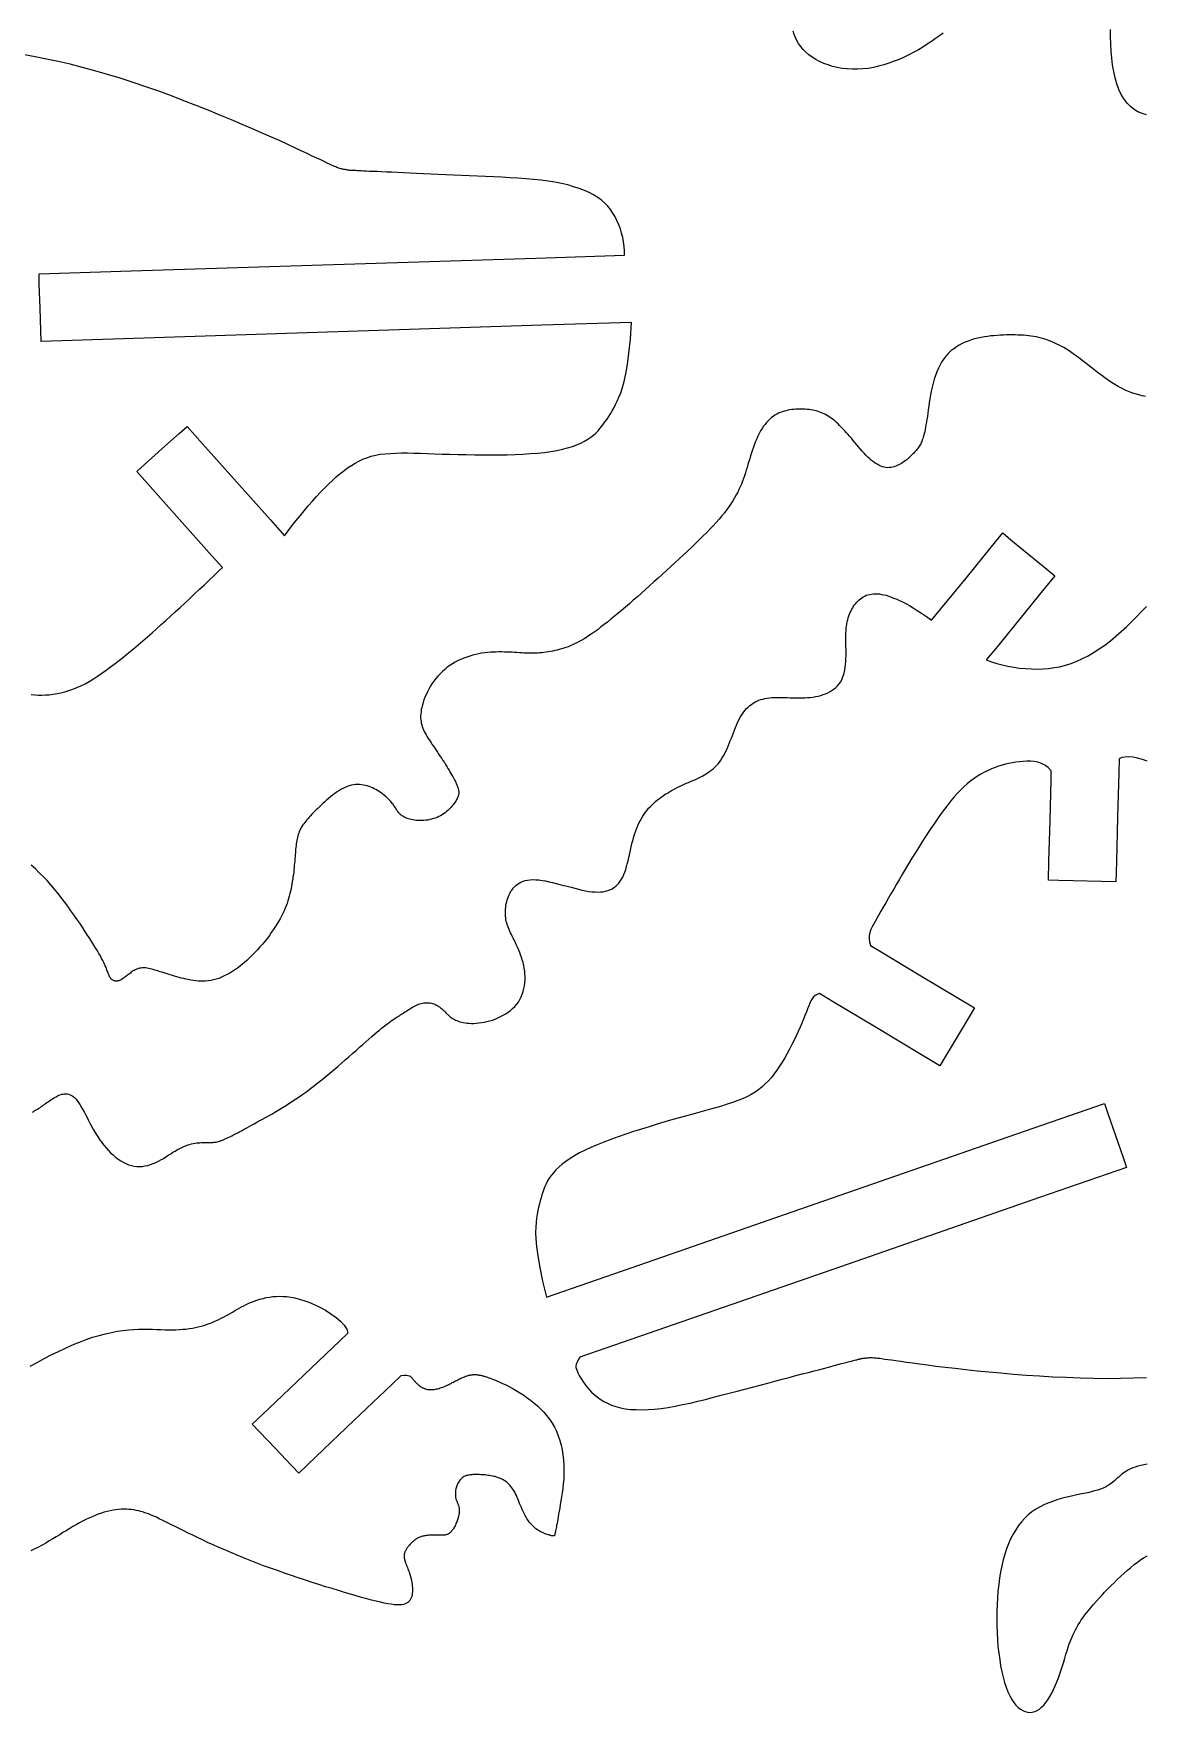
# Model space of a CAD drawing. Header units: millimetres. Extents: x 183 to 709, y 54 to 434.
# Drawn here: x 372.3 to 451.3, y 166 to 285.3 of the extents above; entities that cross this region are included whole.
import ezdxf

# ---------------------------------------------------------------- set-up
doc = ezdxf.new("R2010")
doc.units = ezdxf.units.MM

msp = doc.modelspace()

# ---------------------------------------------------------------- linework, layer by layer
for p, q in [((372.66, 268.25), (379.2, 268.46)), ((379.2, 268.46), (393.58, 268.92)), ((393.58, 268.92), (407.97, 269.38)), ((407.97, 269.38), (414.28, 269.59)), ((372.68, 267.5), (372.66, 268.25)), ((372.73, 265.85), (372.68, 267.5)), ((372.79, 264.2), (372.73, 265.85)), ((372.81, 263.45), (372.79, 264.2)), ((393.9, 264.13), (379.4, 263.66)), ((408.4, 264.6), (393.9, 264.13)), ((414.77, 264.8), (408.4, 264.6)), ((379.4, 263.66), (372.81, 263.45)), ((381.39, 255.81), (382.62, 256.91)), ((382.62, 256.91), (383.18, 257.41)), ((383.18, 257.41), (384.27, 256.18)), ((380.16, 254.71), (381.39, 255.81)), ((384.27, 256.18), (386.69, 253.48)), ((379.6, 254.21), (380.16, 254.71)), ((380.55, 253.14), (379.6, 254.21)), ((382.65, 250.79), (380.55, 253.14)), ((386.69, 253.48), (389.1, 250.77)), ((384.75, 248.44), (382.65, 250.79)), ((389.1, 250.77), (390.11, 249.64)), ((440.34, 248.84), (441.16, 249.84)), ((441.16, 249.84), (441.74, 249.36)), ((441.74, 249.36), (443.02, 248.32)), ((385.69, 247.39), (384.75, 248.44)), ((438.55, 246.64), (440.34, 248.84)), ((443.02, 248.32), (444.29, 247.27)), ((444.29, 247.27), (444.87, 246.8)), ((436.76, 244.45), (438.55, 246.64)), ((444.09, 245.84), (442.38, 243.74)), ((444.87, 246.8), (444.09, 245.84)), ((436.1, 243.64), (436.76, 244.45)), ((442.38, 243.74), (440.66, 241.64)), ((440.66, 241.64), (439.99, 240.82)), ((444.59, 232.33), (444.61, 232.94)), ((449.41, 232.79), (449.32, 229.64)), ((449.43, 233.78), (449.41, 232.79)), ((444.52, 229.41), (444.59, 232.33)), ((444.44, 226.5), (444.52, 229.41)), ((449.32, 229.64), (449.24, 226.48)), ((444.4, 225.17), (444.44, 226.5)), ((449.24, 226.48), (449.2, 225.05)), ((445.15, 225.15), (444.4, 225.17)), ((449.2, 225.05), (445.15, 225.15)), ((431.75, 220.53), (432.51, 220.08)), ((432.51, 220.08), (435.22, 218.45)), ((435.22, 218.45), (437.92, 216.83)), ((429.06, 216.55), (428.13, 217.11)), ((432.16, 214.69), (429.06, 216.55)), ((437.92, 216.83), (439.15, 216.09)), ((439.15, 216.09), (438.77, 215.45)), ((438.77, 215.45), (437.92, 214.03)), ((435.27, 212.82), (432.16, 214.69)), ((437.92, 214.03), (437.07, 212.62)), ((436.68, 211.98), (435.27, 212.82)), ((437.07, 212.62), (436.68, 211.98)), ((442.15, 207.13), (448.38, 209.29)), ((448.38, 209.29), (448.62, 208.58)), ((448.62, 208.58), (449.17, 207.02)), ((428.44, 202.37), (442.15, 207.13)), ((449.17, 207.02), (449.71, 205.46)), ((449.71, 205.46), (449.95, 204.75)), ((449.95, 204.75), (443.77, 202.61)), ((414.74, 197.61), (428.44, 202.37)), ((443.77, 202.61), (430.18, 197.89)), ((408.72, 195.53), (414.74, 197.61)), ((430.18, 197.89), (416.58, 193.17)), ((394.03, 192.43), (391.5, 190.02)), ((394.6, 192.98), (394.03, 192.43)), ((416.58, 193.17), (411.11, 191.28)), ((391.5, 190.02), (388.97, 187.6)), ((397.73, 189.33), (398.4, 189.97)), ((395.04, 186.77), (397.73, 189.33)), ((388.97, 187.6), (387.82, 186.51)), ((387.82, 186.51), (388.33, 185.97)), ((392.35, 184.2), (395.04, 186.77)), ((388.33, 185.97), (389.47, 184.77)), ((389.47, 184.77), (390.61, 183.58)), ((391.13, 183.03), (392.35, 184.2)), ((390.61, 183.58), (391.13, 183.03))]:
    msp.add_line(p, q)
for points in [[(436.93, 285.37), (436.67, 285.17), (436.39, 284.97), (436.1, 284.77), (435.79, 284.57), (435.48, 284.37), (435.16, 284.18), (434.83, 284), (434.49, 283.82), (434.14, 283.66), (433.79, 283.5), (433.43, 283.36), (433.07, 283.23), (432.7, 283.11), (432.33, 283.01), (431.96, 282.93), (431.59, 282.86), (431.22, 282.82), (430.84, 282.8), (430.47, 282.8), (430.11, 282.82), (429.75, 282.86), (429.4, 282.92), (429.06, 283), (428.74, 283.1), (428.43, 283.21), (428.14, 283.35), (427.87, 283.49), (427.61, 283.66), (427.38, 283.83), (427.17, 284.02), (426.97, 284.21), (426.8, 284.42), (426.65, 284.62), (426.53, 284.84), (426.42, 285.05), (426.33, 285.27), (426.26, 285.5)], [(451.37, 279.56), (451.06, 279.65), (450.77, 279.78), (450.49, 279.94), (450.23, 280.14), (449.99, 280.38), (449.78, 280.66), (449.58, 280.99), (449.42, 281.36), (449.27, 281.75), (449.15, 282.18), (449.05, 282.63), (448.97, 283.1), (448.9, 283.59), (448.86, 284.09), (448.83, 284.61), (448.81, 285.12), (448.81, 285.63)], [(414.28, 269.59), (414.28, 269.89), (414.25, 270.2), (414.21, 270.52), (414.15, 270.83), (414.07, 271.14), (413.98, 271.45), (413.87, 271.75), (413.74, 272.04), (413.6, 272.31), (413.45, 272.57), (413.27, 272.82), (413.08, 273.06), (412.87, 273.28), (412.63, 273.49), (412.37, 273.68), (412.08, 273.87), (411.76, 274.03), (411.42, 274.19), (411.05, 274.33), (410.66, 274.45), (410.24, 274.57), (409.8, 274.67), (409.33, 274.76), (408.84, 274.84), (408.33, 274.91), (407.8, 274.96), (407.25, 275.01), (406.7, 275.05), (406.13, 275.09), (405.55, 275.12), (404.98, 275.14), (404.4, 275.17), (403.82, 275.2), (403.24, 275.22), (402.68, 275.25), (402.12, 275.27), (401.57, 275.3), (401.03, 275.32), (400.5, 275.35), (399.99, 275.37), (399.5, 275.39), (399.02, 275.41), (398.57, 275.43), (398.14, 275.45), (397.74, 275.47), (397.36, 275.49), (397.01, 275.5), (396.69, 275.52), (396.41, 275.53), (396.15, 275.54), (395.93, 275.55), (395.73, 275.56), (395.56, 275.57), (395.41, 275.58), (395.28, 275.58), (395.18, 275.59), (395.09, 275.59), (395.02, 275.59), (394.97, 275.6), (394.92, 275.6), (394.88, 275.6), (394.85, 275.6), (394.82, 275.6), (394.79, 275.61), (394.75, 275.61), (394.72, 275.61), (394.68, 275.62), (394.63, 275.62), (394.58, 275.63), (394.53, 275.64), (394.48, 275.65), (394.42, 275.66), (394.37, 275.67), (394.3, 275.68), (394.24, 275.69), (394.18, 275.71), (394.11, 275.73), (394.04, 275.75), (393.98, 275.77), (393.9, 275.79), (393.83, 275.82), (393.75, 275.85), (393.67, 275.88), (393.56, 275.93), (393.44, 275.98), (393.3, 276.05), (393.13, 276.13), (392.92, 276.23), (392.68, 276.35), (392.4, 276.48), (392.08, 276.63), (391.71, 276.81), (391.3, 277), (390.85, 277.21), (390.34, 277.44), (389.79, 277.7), (389.19, 277.97), (388.53, 278.26), (387.84, 278.56), (387.1, 278.88), (386.33, 279.21), (385.52, 279.54), (384.69, 279.88), (383.83, 280.22), (382.96, 280.56), (382.07, 280.9), (381.17, 281.23), (380.26, 281.55), (379.35, 281.86), (378.43, 282.15), (377.53, 282.43), (376.63, 282.69), (375.74, 282.93), (374.87, 283.15), (374.02, 283.34), (373.2, 283.52), (372.39, 283.67), (371.62, 283.81)], [(451.31, 259.54), (451.07, 259.59), (450.82, 259.65), (450.58, 259.72), (450.34, 259.8), (450.09, 259.89), (449.85, 260), (449.61, 260.12), (449.37, 260.25), (449.13, 260.39), (448.89, 260.54), (448.66, 260.7), (448.42, 260.86), (448.19, 261.03), (447.96, 261.2), (447.74, 261.37), (447.52, 261.55), (447.3, 261.72), (447.08, 261.89), (446.87, 262.06), (446.66, 262.22), (446.46, 262.37), (446.26, 262.51), (446.07, 262.65), (445.87, 262.78), (445.68, 262.9), (445.5, 263.01), (445.31, 263.11), (445.13, 263.21), (444.95, 263.29), (444.77, 263.38), (444.6, 263.45), (444.42, 263.52), (444.25, 263.58), (444.07, 263.64), (443.89, 263.69), (443.72, 263.73), (443.54, 263.77), (443.36, 263.8), (443.18, 263.83), (443, 263.85), (442.82, 263.87), (442.63, 263.89), (442.44, 263.9), (442.24, 263.91), (442.04, 263.92), (441.84, 263.92), (441.63, 263.92), (441.42, 263.92), (441.2, 263.91), (440.98, 263.9), (440.76, 263.88), (440.53, 263.86), (440.31, 263.84), (440.08, 263.81), (439.85, 263.78), (439.62, 263.73), (439.38, 263.68), (439.16, 263.63), (438.93, 263.56), (438.71, 263.48), (438.49, 263.4), (438.27, 263.3), (438.06, 263.19), (437.86, 263.06), (437.67, 262.93), (437.48, 262.78), (437.31, 262.61), (437.14, 262.43), (436.99, 262.23), (436.84, 262.02), (436.71, 261.79), (436.59, 261.55), (436.48, 261.29), (436.38, 261.03), (436.29, 260.76), (436.21, 260.49), (436.14, 260.21), (436.08, 259.93), (436.02, 259.65), (435.98, 259.38), (435.93, 259.11), (435.9, 258.85), (435.86, 258.59), (435.83, 258.35), (435.8, 258.12), (435.77, 257.91), (435.73, 257.71), (435.7, 257.52), (435.67, 257.35), (435.64, 257.19), (435.61, 257.04), (435.58, 256.9), (435.54, 256.78), (435.51, 256.66), (435.48, 256.55), (435.44, 256.45), (435.4, 256.35), (435.36, 256.26), (435.33, 256.18), (435.29, 256.1), (435.24, 256.03), (435.2, 255.96), (435.15, 255.9), (435.11, 255.83), (435.06, 255.77), (435, 255.71), (434.95, 255.65), (434.89, 255.58), (434.83, 255.52), (434.77, 255.46), (434.7, 255.39), (434.63, 255.32), (434.56, 255.25), (434.49, 255.19), (434.41, 255.12), (434.33, 255.05), (434.24, 254.98), (434.15, 254.92), (434.06, 254.85), (433.96, 254.79), (433.87, 254.73), (433.76, 254.68), (433.66, 254.63), (433.55, 254.58), (433.45, 254.55), (433.33, 254.52), (433.22, 254.5), (433.1, 254.49), (432.98, 254.48), (432.86, 254.49), (432.74, 254.51), (432.61, 254.54), (432.49, 254.59), (432.36, 254.65), (432.23, 254.72), (432.09, 254.8), (431.96, 254.9), (431.83, 255), (431.7, 255.12), (431.56, 255.24), (431.43, 255.38), (431.3, 255.51), (431.16, 255.66), (431.03, 255.81), (430.9, 255.96), (430.78, 256.11), (430.65, 256.27), (430.52, 256.42), (430.4, 256.57), (430.27, 256.71), (430.15, 256.86), (430.03, 256.99), (429.91, 257.12), (429.8, 257.25), (429.68, 257.37), (429.56, 257.49), (429.45, 257.6), (429.33, 257.7), (429.22, 257.8), (429.1, 257.9), (428.99, 257.98), (428.87, 258.07), (428.75, 258.14), (428.63, 258.21), (428.52, 258.28), (428.4, 258.34), (428.28, 258.39), (428.15, 258.43), (428.03, 258.47), (427.91, 258.51), (427.78, 258.54), (427.65, 258.57), (427.52, 258.59), (427.39, 258.61), (427.26, 258.62), (427.12, 258.63), (426.99, 258.64), (426.85, 258.64), (426.72, 258.64), (426.58, 258.64), (426.44, 258.63), (426.3, 258.62), (426.17, 258.61), (426.03, 258.59), (425.89, 258.56), (425.76, 258.53), (425.62, 258.5), (425.49, 258.46), (425.35, 258.41), (425.22, 258.35), (425.09, 258.29), (424.97, 258.21), (424.84, 258.13), (424.72, 258.04), (424.6, 257.94), (424.48, 257.82), (424.37, 257.7), (424.26, 257.56), (424.15, 257.42), (424.05, 257.26), (423.95, 257.09), (423.85, 256.92), (423.76, 256.73), (423.68, 256.54), (423.59, 256.35), (423.52, 256.15), (423.44, 255.95), (423.37, 255.74), (423.3, 255.53), (423.24, 255.33), (423.18, 255.12), (423.11, 254.91), (423.05, 254.71), (422.99, 254.5), (422.93, 254.3), (422.87, 254.11), (422.8, 253.91), (422.73, 253.71), (422.66, 253.52), (422.59, 253.32), (422.5, 253.13), (422.41, 252.93), (422.32, 252.74), (422.21, 252.54), (422.1, 252.34), (421.98, 252.13), (421.84, 251.92), (421.7, 251.71), (421.54, 251.5), (421.37, 251.28), (421.19, 251.05), (421, 250.83), (420.79, 250.59), (420.57, 250.35), (420.34, 250.11), (420.1, 249.86), (419.85, 249.61), (419.59, 249.35), (419.32, 249.09), (419.04, 248.82), (418.75, 248.55), (418.46, 248.28), (418.16, 248), (417.86, 247.73), (417.56, 247.45), (417.26, 247.17), (416.96, 246.9), (416.66, 246.63), (416.36, 246.36), (416.06, 246.09), (415.77, 245.82), (415.47, 245.56), (415.19, 245.31), (414.9, 245.06), (414.62, 244.81), (414.34, 244.57), (414.07, 244.34), (413.81, 244.12), (413.55, 243.91), (413.3, 243.71), (413.06, 243.51), (412.83, 243.33), (412.6, 243.16), (412.39, 242.99), (412.18, 242.84), (411.97, 242.7), (411.78, 242.57), (411.59, 242.44), (411.41, 242.33), (411.23, 242.23), (411.06, 242.13), (410.89, 242.04), (410.73, 241.96), (410.57, 241.89), (410.41, 241.82), (410.26, 241.76), (410.1, 241.7), (409.95, 241.65), (409.79, 241.6), (409.64, 241.56), (409.48, 241.52), (409.33, 241.48), (409.17, 241.45), (409.02, 241.42), (408.86, 241.39), (408.71, 241.37), (408.55, 241.35), (408.4, 241.33), (408.24, 241.32), (408.09, 241.31), (407.93, 241.3), (407.77, 241.3), (407.61, 241.3), (407.45, 241.3), (407.29, 241.31), (407.13, 241.31), (406.97, 241.32), (406.8, 241.33), (406.63, 241.34), (406.46, 241.35), (406.28, 241.36), (406.11, 241.37), (405.92, 241.38), (405.74, 241.38), (405.55, 241.39), (405.35, 241.39), (405.16, 241.38), (404.96, 241.37), (404.75, 241.36), (404.54, 241.34), (404.34, 241.32), (404.12, 241.29), (403.91, 241.25), (403.7, 241.2), (403.49, 241.15), (403.27, 241.09), (403.06, 241.02), (402.85, 240.95), (402.65, 240.86), (402.44, 240.77), (402.24, 240.66), (402.05, 240.55), (401.86, 240.43), (401.67, 240.3), (401.5, 240.15), (401.33, 240), (401.16, 239.84), (401.01, 239.67), (400.86, 239.49), (400.72, 239.31), (400.59, 239.12), (400.47, 238.93), (400.36, 238.74), (400.26, 238.55), (400.17, 238.35), (400.09, 238.17), (400.02, 237.98), (399.96, 237.8), (399.91, 237.62), (399.87, 237.45), (399.83, 237.29), (399.81, 237.13), (399.79, 236.98), (399.78, 236.84), (399.78, 236.7), (399.79, 236.57), (399.81, 236.44), (399.83, 236.32), (399.86, 236.2), (399.89, 236.08), (399.94, 235.96), (399.99, 235.85), (400.04, 235.73), (400.11, 235.61), (400.17, 235.49), (400.25, 235.36), (400.33, 235.24), (400.41, 235.11), (400.5, 234.97), (400.59, 234.83), (400.69, 234.69), (400.79, 234.55), (400.88, 234.4), (400.98, 234.26), (401.08, 234.11), (401.18, 233.96), (401.28, 233.82), (401.37, 233.67), (401.47, 233.52), (401.55, 233.38), (401.64, 233.25), (401.72, 233.11), (401.8, 232.99), (401.87, 232.87), (401.94, 232.75), (402, 232.64), (402.06, 232.54), (402.11, 232.44), (402.16, 232.35), (402.21, 232.26), (402.25, 232.18), (402.29, 232.1), (402.32, 232.02), (402.35, 231.95), (402.38, 231.88), (402.4, 231.82), (402.42, 231.76), (402.44, 231.7), (402.46, 231.65), (402.47, 231.6), (402.48, 231.55), (402.49, 231.5), (402.49, 231.45), (402.5, 231.4), (402.49, 231.35), (402.49, 231.3), (402.48, 231.25), (402.47, 231.2), (402.45, 231.14), (402.43, 231.09), (402.41, 231.02), (402.38, 230.96), (402.34, 230.89), (402.3, 230.82), (402.26, 230.75), (402.21, 230.68), (402.15, 230.6), (402.09, 230.52), (402.03, 230.44), (401.95, 230.36), (401.88, 230.28), (401.79, 230.19), (401.71, 230.11), (401.61, 230.04), (401.52, 229.96), (401.41, 229.89), (401.31, 229.82), (401.19, 229.75), (401.08, 229.69), (400.96, 229.63), (400.83, 229.58), (400.7, 229.54), (400.56, 229.5), (400.43, 229.47), (400.29, 229.44), (400.15, 229.43), (400.01, 229.41), (399.87, 229.4), (399.74, 229.4), (399.6, 229.41), (399.48, 229.42), (399.35, 229.43), (399.23, 229.45), (399.12, 229.47), (399.01, 229.5), (398.91, 229.53), (398.82, 229.56), (398.73, 229.6), (398.65, 229.63), (398.58, 229.67), (398.51, 229.71), (398.45, 229.75), (398.4, 229.79), (398.34, 229.84), (398.3, 229.89), (398.25, 229.93), (398.21, 229.98), (398.17, 230.04), (398.13, 230.09), (398.1, 230.14), (398.06, 230.2), (398.02, 230.25), (397.99, 230.31), (397.95, 230.37), (397.91, 230.43), (397.86, 230.49), (397.82, 230.56), (397.77, 230.62), (397.72, 230.69), (397.66, 230.75), (397.6, 230.82), (397.53, 230.89), (397.46, 230.96), (397.39, 231.04), (397.31, 231.11), (397.22, 231.18), (397.13, 231.26), (397.04, 231.33), (396.94, 231.4), (396.83, 231.47), (396.72, 231.54), (396.61, 231.6), (396.49, 231.67), (396.37, 231.72), (396.25, 231.78), (396.12, 231.83), (395.99, 231.87), (395.86, 231.9), (395.72, 231.93), (395.58, 231.95), (395.44, 231.96), (395.3, 231.97), (395.15, 231.96), (395, 231.94), (394.86, 231.91), (394.71, 231.87), (394.56, 231.82), (394.41, 231.75), (394.26, 231.68), (394.11, 231.6), (393.96, 231.51), (393.81, 231.41), (393.66, 231.31), (393.52, 231.2), (393.38, 231.09), (393.24, 230.97), (393.1, 230.86), (392.97, 230.74), (392.84, 230.62), (392.72, 230.5), (392.59, 230.39), (392.48, 230.27), (392.36, 230.16), (392.26, 230.06), (392.15, 229.95), (392.05, 229.85), (391.96, 229.75), (391.87, 229.65), (391.78, 229.56), (391.7, 229.46), (391.62, 229.37), (391.55, 229.27), (391.48, 229.18), (391.41, 229.09), (391.35, 228.99), (391.3, 228.9), (391.25, 228.8), (391.2, 228.71), (391.16, 228.61), (391.12, 228.51), (391.08, 228.41), (391.05, 228.31), (391.02, 228.2), (391, 228.1), (390.98, 227.99), (390.96, 227.87), (390.94, 227.75), (390.93, 227.63), (390.91, 227.5), (390.9, 227.38), (390.89, 227.24), (390.88, 227.11), (390.87, 226.97), (390.86, 226.82), (390.84, 226.68), (390.83, 226.53), (390.82, 226.37), (390.8, 226.22), (390.79, 226.06), (390.77, 225.9), (390.76, 225.74), (390.74, 225.57), (390.71, 225.41), (390.69, 225.24), (390.66, 225.07), (390.64, 224.9), (390.6, 224.73), (390.57, 224.56), (390.53, 224.39), (390.49, 224.22), (390.45, 224.04), (390.4, 223.87), (390.35, 223.7), (390.29, 223.52), (390.22, 223.34), (390.15, 223.17), (390.08, 222.98), (389.99, 222.8), (389.9, 222.61), (389.8, 222.42), (389.69, 222.23), (389.57, 222.03), (389.45, 221.84), (389.31, 221.64), (389.17, 221.44), (389.03, 221.23), (388.87, 221.03), (388.71, 220.82), (388.54, 220.62), (388.36, 220.42), (388.18, 220.22), (388, 220.02), (387.81, 219.83), (387.62, 219.65), (387.43, 219.47), (387.23, 219.29), (387.03, 219.13), (386.83, 218.97), (386.63, 218.83), (386.43, 218.69), (386.23, 218.57), (386.03, 218.46), (385.83, 218.36), (385.64, 218.27), (385.44, 218.19), (385.25, 218.13), (385.06, 218.08), (384.87, 218.04), (384.68, 218.01), (384.5, 217.99), (384.32, 217.99), (384.14, 217.99), (383.96, 218), (383.78, 218.02), (383.61, 218.04), (383.44, 218.07), (383.27, 218.1), (383.1, 218.13), (382.94, 218.17), (382.77, 218.21), (382.61, 218.26), (382.45, 218.3), (382.29, 218.34), (382.14, 218.39), (381.99, 218.44), (381.84, 218.48), (381.69, 218.53), (381.55, 218.58), (381.41, 218.62), (381.28, 218.66), (381.15, 218.7), (381.02, 218.74), (380.9, 218.78), (380.78, 218.81), (380.67, 218.84), (380.56, 218.87), (380.45, 218.89), (380.35, 218.91), (380.25, 218.93), (380.15, 218.93), (380.06, 218.94), (379.98, 218.93), (379.89, 218.92), (379.81, 218.91), (379.73, 218.89), (379.65, 218.86), (379.57, 218.83), (379.5, 218.8), (379.43, 218.76), (379.36, 218.72), (379.29, 218.67), (379.22, 218.62), (379.15, 218.57), (379.08, 218.52), (379.01, 218.47), (378.95, 218.42), (378.88, 218.37), (378.82, 218.32), (378.75, 218.27), (378.69, 218.22), (378.63, 218.18), (378.57, 218.14), (378.51, 218.1), (378.44, 218.07), (378.38, 218.04), (378.32, 218.02), (378.27, 218.01), (378.21, 218), (378.15, 218), (378.1, 218), (378.04, 218.01), (377.99, 218.02), (377.95, 218.04), (377.91, 218.06), (377.86, 218.08), (377.83, 218.11), (377.79, 218.14), (377.76, 218.18), (377.73, 218.22), (377.71, 218.26), (377.68, 218.3), (377.66, 218.34), (377.64, 218.39), (377.62, 218.44), (377.6, 218.5), (377.58, 218.56), (377.55, 218.63), (377.52, 218.7), (377.49, 218.78), (377.46, 218.87), (377.42, 218.97), (377.37, 219.08), (377.32, 219.19), (377.26, 219.32), (377.19, 219.46), (377.11, 219.61), (377.02, 219.78), (376.92, 219.95), (376.81, 220.14), (376.68, 220.35), (376.55, 220.56), (376.41, 220.79), (376.26, 221.03), (376.09, 221.28), (375.92, 221.55), (375.74, 221.82), (375.55, 222.11), (375.35, 222.4), (375.14, 222.7), (374.93, 223), (374.7, 223.31), (374.47, 223.62), (374.24, 223.93), (374, 224.24), (373.75, 224.54), (373.49, 224.84), (373.23, 225.14), (372.96, 225.42), (372.68, 225.7), (372.4, 225.97), (372.1, 226.23)], [(390.11, 249.64), (390.37, 249.99), (390.64, 250.34), (390.92, 250.7), (391.21, 251.06), (391.5, 251.41), (391.8, 251.76), (392.09, 252.1), (392.39, 252.43), (392.67, 252.74), (392.96, 253.03), (393.24, 253.31), (393.51, 253.57), (393.78, 253.82), (394.05, 254.05), (394.32, 254.26), (394.59, 254.46), (394.86, 254.64), (395.13, 254.8), (395.4, 254.95), (395.68, 255.08), (395.97, 255.19), (396.27, 255.29), (396.58, 255.37), (396.91, 255.43), (397.26, 255.47), (397.63, 255.5), (398.01, 255.52), (398.42, 255.53), (398.85, 255.53), (399.3, 255.52), (399.77, 255.51), (400.26, 255.49), (400.78, 255.47), (401.32, 255.45), (401.87, 255.44), (402.44, 255.42), (403.02, 255.41), (403.6, 255.4), (404.19, 255.39), (404.77, 255.39), (405.36, 255.4), (405.93, 255.4), (406.5, 255.42), (407.05, 255.45), (407.58, 255.48), (408.09, 255.52), (408.58, 255.57), (409.04, 255.64), (409.47, 255.71), (409.86, 255.79), (410.23, 255.89), (410.57, 255.99), (410.88, 256.11), (411.17, 256.23), (411.43, 256.36), (411.66, 256.5), (411.87, 256.64), (412.06, 256.79), (412.23, 256.94), (412.39, 257.1), (412.53, 257.26), (412.66, 257.42), (412.79, 257.59), (412.91, 257.76), (413.03, 257.94), (413.15, 258.12), (413.27, 258.31), (413.4, 258.51), (413.52, 258.72), (413.64, 258.96), (413.76, 259.21), (413.88, 259.49), (414.01, 259.81), (414.13, 260.17), (414.25, 260.61), (414.37, 261.15), (414.48, 261.82), (414.59, 262.63), (414.69, 263.62), (414.77, 264.8)], [(372.09, 238.36), (372.35, 238.34), (372.6, 238.32), (372.86, 238.32), (373.12, 238.33), (373.39, 238.35), (373.66, 238.38), (373.94, 238.43), (374.21, 238.48), (374.49, 238.55), (374.78, 238.64), (375.06, 238.74), (375.35, 238.85), (375.64, 238.98), (375.93, 239.13), (376.22, 239.29), (376.52, 239.47), (376.82, 239.66), (377.13, 239.87), (377.43, 240.09), (377.75, 240.32), (378.06, 240.56), (378.39, 240.81), (378.71, 241.07), (379.04, 241.34), (379.37, 241.61), (379.7, 241.89), (380.03, 242.17), (380.36, 242.46), (380.69, 242.75), (381.02, 243.04), (381.35, 243.33), (381.68, 243.63), (382.01, 243.93), (382.34, 244.23), (382.68, 244.54), (383.02, 244.86), (383.37, 245.18), (383.72, 245.51), (384.07, 245.84), (384.41, 246.16), (384.75, 246.48), (385.08, 246.79), (385.39, 247.1), (385.69, 247.39)], [(372.19, 208.69), (372.28, 208.74), (372.37, 208.79), (372.46, 208.84), (372.54, 208.89), (372.63, 208.94), (372.71, 209), (372.79, 209.05), (372.88, 209.11), (372.96, 209.17), (373.05, 209.23), (373.13, 209.3), (373.22, 209.36), (373.31, 209.42), (373.4, 209.49), (373.49, 209.55), (373.58, 209.61), (373.68, 209.67), (373.77, 209.73), (373.87, 209.78), (373.97, 209.83), (374.07, 209.88), (374.17, 209.92), (374.27, 209.95), (374.37, 209.97), (374.47, 209.99), (374.57, 209.99), (374.67, 209.98), (374.77, 209.96), (374.87, 209.92), (374.97, 209.87), (375.07, 209.81), (375.17, 209.72), (375.27, 209.62), (375.36, 209.51), (375.46, 209.37), (375.56, 209.23), (375.65, 209.06), (375.75, 208.89), (375.86, 208.7), (375.96, 208.51), (376.07, 208.3), (376.18, 208.08), (376.3, 207.86), (376.42, 207.64), (376.54, 207.42), (376.67, 207.19), (376.81, 206.97), (376.95, 206.75), (377.1, 206.55), (377.26, 206.34), (377.42, 206.15), (377.58, 205.97), (377.75, 205.8), (377.92, 205.64), (378.1, 205.49), (378.28, 205.35), (378.47, 205.23), (378.65, 205.12), (378.84, 205.03), (379.03, 204.95), (379.23, 204.89), (379.42, 204.85), (379.61, 204.82), (379.81, 204.82), (380, 204.83), (380.19, 204.86), (380.39, 204.9), (380.58, 204.96), (380.77, 205.03), (380.96, 205.11), (381.14, 205.2), (381.32, 205.3), (381.5, 205.4), (381.68, 205.51), (381.85, 205.62), (382.02, 205.72), (382.18, 205.83), (382.34, 205.92), (382.5, 206.02), (382.66, 206.1), (382.8, 206.18), (382.95, 206.24), (383.09, 206.3), (383.23, 206.35), (383.37, 206.39), (383.5, 206.42), (383.62, 206.45), (383.74, 206.47), (383.86, 206.49), (383.98, 206.5), (384.09, 206.51), (384.2, 206.52), (384.3, 206.52), (384.4, 206.52), (384.5, 206.52), (384.59, 206.52), (384.68, 206.52), (384.76, 206.52), (384.85, 206.52), (384.93, 206.52), (385.01, 206.53), (385.09, 206.54), (385.17, 206.55), (385.25, 206.56), (385.33, 206.58), (385.42, 206.6), (385.5, 206.63), (385.59, 206.66), (385.69, 206.69), (385.79, 206.73), (385.89, 206.78), (386, 206.83), (386.11, 206.88), (386.23, 206.94), (386.36, 207), (386.49, 207.07), (386.63, 207.14), (386.78, 207.22), (386.93, 207.3), (387.09, 207.38), (387.25, 207.47), (387.42, 207.56), (387.59, 207.66), (387.77, 207.76), (387.96, 207.86), (388.15, 207.97), (388.35, 208.08), (388.55, 208.19), (388.76, 208.31), (388.98, 208.43), (389.2, 208.55), (389.42, 208.69), (389.65, 208.82), (389.89, 208.96), (390.13, 209.11), (390.38, 209.27), (390.63, 209.43), (390.89, 209.6), (391.15, 209.78), (391.42, 209.97), (391.69, 210.16), (391.96, 210.37), (392.24, 210.57), (392.51, 210.79), (392.79, 211.01), (393.07, 211.23), (393.34, 211.46), (393.62, 211.69), (393.89, 211.93), (394.16, 212.16), (394.43, 212.39), (394.69, 212.62), (394.94, 212.85), (395.19, 213.07), (395.43, 213.29), (395.67, 213.49), (395.89, 213.69), (396.11, 213.88), (396.31, 214.06), (396.51, 214.23), (396.69, 214.38), (396.86, 214.52), (397.01, 214.65), (397.16, 214.77), (397.3, 214.88), (397.43, 214.97), (397.55, 215.06), (397.66, 215.14), (397.77, 215.21), (397.87, 215.28), (397.96, 215.34), (398.05, 215.4), (398.13, 215.45), (398.22, 215.5), (398.3, 215.55), (398.38, 215.61), (398.46, 215.66), (398.55, 215.72), (398.63, 215.78), (398.72, 215.84), (398.81, 215.89), (398.9, 215.95), (398.99, 216.01), (399.08, 216.07), (399.17, 216.12), (399.26, 216.17), (399.35, 216.22), (399.44, 216.27), (399.54, 216.31), (399.63, 216.35), (399.72, 216.38), (399.82, 216.41), (399.91, 216.43), (400.01, 216.45), (400.1, 216.46), (400.2, 216.46), (400.29, 216.46), (400.38, 216.46), (400.46, 216.44), (400.55, 216.43), (400.63, 216.41), (400.71, 216.38), (400.79, 216.35), (400.86, 216.32), (400.93, 216.28), (401, 216.24), (401.06, 216.2), (401.12, 216.16), (401.18, 216.12), (401.23, 216.07), (401.28, 216.03), (401.33, 215.98), (401.38, 215.94), (401.43, 215.89), (401.48, 215.85), (401.53, 215.8), (401.57, 215.75), (401.62, 215.7), (401.67, 215.65), (401.72, 215.61), (401.78, 215.56), (401.83, 215.51), (401.89, 215.46), (401.96, 215.41), (402.03, 215.37), (402.1, 215.32), (402.18, 215.27), (402.27, 215.23), (402.36, 215.19), (402.46, 215.15), (402.57, 215.11), (402.68, 215.08), (402.81, 215.05), (402.94, 215.03), (403.09, 215.01), (403.24, 215), (403.4, 214.99), (403.57, 214.99), (403.74, 215), (403.92, 215.02), (404.11, 215.05), (404.3, 215.08), (404.49, 215.12), (404.68, 215.17), (404.88, 215.23), (405.07, 215.3), (405.27, 215.38), (405.46, 215.47), (405.65, 215.57), (405.83, 215.67), (406, 215.79), (406.17, 215.91), (406.32, 216.05), (406.47, 216.19), (406.61, 216.35), (406.73, 216.51), (406.84, 216.69), (406.93, 216.87), (407.01, 217.06), (407.08, 217.26), (407.13, 217.46), (407.17, 217.66), (407.2, 217.87), (407.21, 218.08), (407.21, 218.29), (407.2, 218.5), (407.18, 218.71), (407.15, 218.91), (407.11, 219.11), (407.06, 219.31), (407.01, 219.5), (406.95, 219.68), (406.89, 219.86), (406.83, 220.03), (406.76, 220.19), (406.7, 220.35), (406.63, 220.5), (406.56, 220.64), (406.5, 220.78), (406.43, 220.92), (406.36, 221.05), (406.3, 221.18), (406.24, 221.3), (406.18, 221.42), (406.12, 221.54), (406.07, 221.66), (406.02, 221.78), (405.97, 221.89), (405.93, 222.01), (405.9, 222.13), (405.87, 222.24), (405.85, 222.36), (405.83, 222.48), (405.82, 222.6), (405.81, 222.72), (405.81, 222.84), (405.81, 222.97), (405.82, 223.1), (405.83, 223.23), (405.85, 223.36), (405.87, 223.49), (405.9, 223.62), (405.94, 223.75), (405.98, 223.88), (406.02, 224.01), (406.08, 224.13), (406.14, 224.26), (406.2, 224.38), (406.28, 224.49), (406.36, 224.6), (406.45, 224.7), (406.55, 224.8), (406.66, 224.88), (406.78, 224.96), (406.91, 225.03), (407.06, 225.09), (407.21, 225.14), (407.38, 225.17), (407.56, 225.2), (407.75, 225.21), (407.96, 225.2), (408.18, 225.18), (408.41, 225.15), (408.65, 225.11), (408.9, 225.06), (409.16, 225), (409.42, 224.94), (409.68, 224.87), (409.95, 224.8), (410.21, 224.73), (410.48, 224.66), (410.74, 224.59), (411, 224.52), (411.26, 224.46), (411.5, 224.41), (411.74, 224.37), (411.96, 224.34), (412.18, 224.33), (412.38, 224.32), (412.57, 224.33), (412.75, 224.35), (412.93, 224.38), (413.09, 224.43), (413.24, 224.49), (413.39, 224.56), (413.52, 224.64), (413.65, 224.73), (413.76, 224.84), (413.87, 224.96), (413.97, 225.09), (414.06, 225.24), (414.15, 225.39), (414.23, 225.56), (414.3, 225.74), (414.36, 225.93), (414.42, 226.13), (414.47, 226.33), (414.53, 226.54), (414.58, 226.75), (414.63, 226.97), (414.67, 227.19), (414.72, 227.41), (414.77, 227.63), (414.83, 227.85), (414.88, 228.06), (414.94, 228.27), (415, 228.48), (415.07, 228.67), (415.14, 228.87), (415.21, 229.05), (415.3, 229.22), (415.38, 229.39), (415.47, 229.56), (415.57, 229.71), (415.67, 229.86), (415.77, 230.01), (415.88, 230.14), (415.99, 230.28), (416.11, 230.4), (416.23, 230.53), (416.36, 230.64), (416.48, 230.76), (416.61, 230.87), (416.75, 230.97), (416.89, 231.07), (417.03, 231.17), (417.17, 231.27), (417.32, 231.36), (417.46, 231.45), (417.61, 231.53), (417.76, 231.61), (417.91, 231.69), (418.07, 231.77), (418.22, 231.84), (418.37, 231.91), (418.52, 231.98), (418.67, 232.05), (418.83, 232.12), (418.97, 232.18), (419.12, 232.25), (419.27, 232.31), (419.41, 232.38), (419.55, 232.45), (419.69, 232.52), (419.83, 232.59), (419.96, 232.66), (420.1, 232.74), (420.22, 232.82), (420.35, 232.91), (420.47, 233), (420.59, 233.1), (420.7, 233.2), (420.82, 233.32), (420.92, 233.44), (421.03, 233.56), (421.13, 233.7), (421.22, 233.85), (421.31, 234), (421.4, 234.17), (421.48, 234.34), (421.56, 234.51), (421.64, 234.7), (421.72, 234.88), (421.79, 235.07), (421.87, 235.26), (421.94, 235.45), (422.01, 235.64), (422.09, 235.83), (422.16, 236.01), (422.24, 236.19), (422.31, 236.37), (422.39, 236.54), (422.48, 236.7), (422.57, 236.85), (422.66, 236.99), (422.75, 237.12), (422.85, 237.25), (422.95, 237.36), (423.06, 237.47), (423.17, 237.57), (423.29, 237.66), (423.41, 237.75), (423.54, 237.82), (423.67, 237.89), (423.81, 237.95), (423.95, 238), (424.1, 238.04), (424.25, 238.08), (424.41, 238.11), (424.57, 238.13), (424.74, 238.14), (424.92, 238.15), (425.1, 238.15), (425.28, 238.15), (425.47, 238.15), (425.67, 238.15), (425.86, 238.14), (426.06, 238.13), (426.26, 238.13), (426.47, 238.12), (426.67, 238.12), (426.87, 238.12), (427.08, 238.13), (427.28, 238.14), (427.47, 238.16), (427.67, 238.18), (427.86, 238.22), (428.05, 238.25), (428.23, 238.3), (428.4, 238.36), (428.57, 238.42), (428.73, 238.49), (428.89, 238.57), (429.04, 238.66), (429.17, 238.76), (429.3, 238.87), (429.42, 238.98), (429.53, 239.11), (429.62, 239.25), (429.71, 239.4), (429.78, 239.56), (429.84, 239.73), (429.89, 239.91), (429.93, 240.1), (429.96, 240.3), (429.99, 240.5), (430, 240.7), (430.01, 240.91), (430.02, 241.12), (430.02, 241.33), (430.02, 241.54), (430.01, 241.74), (430.01, 241.95), (430, 242.15), (430, 242.35), (430.01, 242.54), (430.01, 242.72), (430.02, 242.9), (430.04, 243.07), (430.06, 243.23), (430.08, 243.38), (430.11, 243.53), (430.15, 243.68), (430.18, 243.81), (430.23, 243.95), (430.27, 244.07), (430.32, 244.19), (430.38, 244.31), (430.43, 244.42), (430.5, 244.53), (430.56, 244.63), (430.63, 244.73), (430.71, 244.83), (430.78, 244.92), (430.87, 245.01), (430.95, 245.09), (431.04, 245.17), (431.14, 245.24), (431.24, 245.3), (431.35, 245.36), (431.46, 245.41), (431.58, 245.45), (431.7, 245.48), (431.83, 245.5), (431.97, 245.52), (432.11, 245.52), (432.25, 245.52), (432.4, 245.51), (432.56, 245.48), (432.71, 245.45), (432.88, 245.41), (433.05, 245.36), (433.23, 245.29), (433.42, 245.22), (433.62, 245.14), (433.82, 245.04), (434.04, 244.94), (434.27, 244.82), (434.52, 244.68), (434.79, 244.52), (435.07, 244.34), (435.39, 244.14), (435.73, 243.9), (436.1, 243.64)], [(439.99, 240.82), (440.35, 240.68), (440.73, 240.57), (441.12, 240.46), (441.53, 240.38), (441.94, 240.3), (442.36, 240.24), (442.78, 240.2), (443.2, 240.18), (443.61, 240.17), (444.02, 240.18), (444.42, 240.21), (444.83, 240.27), (445.22, 240.34), (445.62, 240.44), (446.02, 240.57), (446.42, 240.72), (446.82, 240.91), (447.22, 241.11), (447.62, 241.35), (448.02, 241.61), (448.41, 241.88), (448.81, 242.18), (449.19, 242.5), (449.58, 242.83), (449.95, 243.17), (450.31, 243.53), (450.67, 243.89), (451.02, 244.26), (451.37, 244.62)], [(451.42, 233.63), (451.08, 233.74), (450.74, 233.83), (450.42, 233.9), (450.12, 233.93), (449.85, 233.92), (449.62, 233.88), (449.43, 233.78)], [(444.61, 232.94), (444.39, 233.17), (444.16, 233.35), (443.91, 233.47), (443.66, 233.56), (443.4, 233.6), (443.14, 233.62), (442.88, 233.62), (442.62, 233.6), (442.36, 233.58), (442.1, 233.55), (441.85, 233.51), (441.6, 233.46), (441.35, 233.41), (441.11, 233.34), (440.86, 233.27), (440.61, 233.18), (440.36, 233.08), (440.11, 232.97), (439.86, 232.85), (439.61, 232.71), (439.37, 232.56), (439.12, 232.4), (438.88, 232.22), (438.64, 232.02), (438.4, 231.81), (438.17, 231.58), (437.94, 231.34), (437.71, 231.08), (437.48, 230.81), (437.25, 230.52), (437.02, 230.22), (436.79, 229.91), (436.56, 229.59), (436.32, 229.25), (436.09, 228.91), (435.86, 228.55), (435.62, 228.19), (435.39, 227.83), (435.16, 227.46), (434.93, 227.09), (434.7, 226.72), (434.47, 226.34), (434.25, 225.97), (434.03, 225.61), (433.82, 225.24), (433.61, 224.89), (433.41, 224.54), (433.21, 224.2), (433.02, 223.87), (432.84, 223.55), (432.67, 223.25), (432.5, 222.96), (432.35, 222.7), (432.21, 222.45), (432.09, 222.22), (431.97, 222.02), (431.87, 221.84), (431.79, 221.67), (431.73, 221.52), (431.68, 221.36), (431.66, 221.19), (431.66, 221.01), (431.69, 220.79), (431.75, 220.53)], [(428.13, 217.11), (427.96, 217.05), (427.82, 216.97), (427.7, 216.87), (427.61, 216.74), (427.52, 216.6), (427.44, 216.43), (427.37, 216.24), (427.29, 216.03), (427.2, 215.8), (427.1, 215.55), (426.99, 215.29), (426.87, 215.01), (426.75, 214.71), (426.62, 214.41), (426.48, 214.11), (426.33, 213.79), (426.17, 213.48), (426.01, 213.16), (425.84, 212.85), (425.67, 212.54), (425.49, 212.24), (425.3, 211.95), (425.11, 211.66), (424.91, 211.4), (424.71, 211.15), (424.5, 210.91), (424.28, 210.69), (424.05, 210.48), (423.81, 210.29), (423.55, 210.11), (423.28, 209.94), (422.98, 209.78), (422.66, 209.64), (422.32, 209.5), (421.96, 209.37), (421.57, 209.24), (421.16, 209.11), (420.73, 208.99), (420.28, 208.86), (419.8, 208.73), (419.3, 208.59), (418.78, 208.45), (418.25, 208.3), (417.7, 208.15), (417.15, 207.99), (416.59, 207.82), (416.03, 207.65), (415.47, 207.48), (414.91, 207.3), (414.36, 207.12), (413.83, 206.94), (413.31, 206.75), (412.81, 206.56), (412.34, 206.37), (411.89, 206.18), (411.47, 205.98), (411.08, 205.78), (410.72, 205.58), (410.4, 205.38), (410.11, 205.18), (409.84, 204.98), (409.61, 204.78), (409.4, 204.58), (409.22, 204.38), (409.06, 204.18), (408.92, 203.98), (408.8, 203.79), (408.7, 203.59), (408.62, 203.39), (408.54, 203.2), (408.47, 203), (408.4, 202.8), (408.34, 202.59), (408.28, 202.39), (408.22, 202.17), (408.16, 201.94), (408.11, 201.7), (408.06, 201.44), (408.02, 201.16), (407.99, 200.86), (407.96, 200.52), (407.95, 200.14), (407.97, 199.68), (408.01, 199.13), (408.11, 198.46), (408.25, 197.65), (408.45, 196.68), (408.72, 195.53)], [(372.02, 190.63), (372.52, 190.9), (373.03, 191.17), (373.53, 191.43), (374.04, 191.68), (374.54, 191.92), (375.04, 192.14), (375.53, 192.34), (376.01, 192.52), (376.47, 192.68), (376.93, 192.82), (377.38, 192.93), (377.81, 193.03), (378.22, 193.11), (378.63, 193.17), (379.01, 193.21), (379.39, 193.24), (379.74, 193.26), (380.08, 193.26), (380.41, 193.26), (380.73, 193.25), (381.03, 193.24), (381.32, 193.23), (381.6, 193.22), (381.87, 193.21), (382.13, 193.21), (382.39, 193.21), (382.64, 193.23), (382.88, 193.25), (383.11, 193.27), (383.34, 193.3), (383.56, 193.34), (383.77, 193.38), (383.98, 193.42), (384.18, 193.48), (384.38, 193.53), (384.57, 193.59), (384.75, 193.66), (384.93, 193.72), (385.11, 193.8), (385.28, 193.87), (385.44, 193.95), (385.61, 194.03), (385.77, 194.12), (385.93, 194.2), (386.08, 194.29), (386.24, 194.38), (386.4, 194.47), (386.56, 194.57), (386.72, 194.66), (386.88, 194.75), (387.05, 194.84), (387.22, 194.93), (387.39, 195.02), (387.57, 195.1), (387.76, 195.18), (387.95, 195.25), (388.15, 195.33), (388.36, 195.39), (388.58, 195.45), (388.8, 195.5), (389.03, 195.54), (389.27, 195.57), (389.51, 195.59), (389.76, 195.6), (390.02, 195.59), (390.28, 195.57), (390.56, 195.54), (390.85, 195.48), (391.16, 195.4), (391.49, 195.3), (391.84, 195.17), (392.21, 195.01), (392.61, 194.82), (393.01, 194.6), (393.41, 194.36), (393.77, 194.1), (394.09, 193.83), (394.35, 193.55), (394.53, 193.26), (394.6, 192.98)], [(411.11, 191.28), (410.99, 191.08), (410.9, 190.92), (410.84, 190.77), (410.82, 190.64), (410.82, 190.53), (410.85, 190.41), (410.9, 190.29), (410.96, 190.16), (411.03, 190.02), (411.12, 189.86), (411.22, 189.7), (411.33, 189.52), (411.46, 189.34), (411.6, 189.16), (411.76, 188.97), (411.93, 188.79), (412.12, 188.61), (412.33, 188.44), (412.55, 188.28), (412.8, 188.13), (413.06, 187.99), (413.35, 187.86), (413.66, 187.76), (413.98, 187.67), (414.33, 187.61), (414.71, 187.56), (415.1, 187.54), (415.52, 187.53), (415.95, 187.55), (416.4, 187.58), (416.88, 187.63), (417.37, 187.7), (417.87, 187.79), (418.4, 187.9), (418.93, 188.01), (419.48, 188.14), (420.03, 188.27), (420.59, 188.42), (421.15, 188.56), (421.71, 188.71), (422.27, 188.86), (422.82, 189), (423.37, 189.15), (423.92, 189.29), (424.45, 189.43), (424.97, 189.57), (425.48, 189.7), (425.97, 189.83), (426.45, 189.96), (426.91, 190.08), (427.35, 190.19), (427.76, 190.3), (428.15, 190.4), (428.52, 190.5), (428.86, 190.59), (429.17, 190.67), (429.44, 190.74), (429.69, 190.81), (429.91, 190.86), (430.1, 190.91), (430.27, 190.96), (430.41, 190.99), (430.53, 191.03), (430.63, 191.05), (430.72, 191.08), (430.78, 191.09), (430.84, 191.11), (430.88, 191.12), (430.92, 191.13), (430.95, 191.14), (430.98, 191.14), (431.01, 191.15), (431.04, 191.16), (431.08, 191.17), (431.12, 191.17), (431.17, 191.18), (431.21, 191.19), (431.26, 191.2), (431.32, 191.2), (431.37, 191.21), (431.43, 191.22), (431.49, 191.22), (431.56, 191.23), (431.62, 191.23), (431.69, 191.24), (431.76, 191.24), (431.84, 191.24), (431.91, 191.24), (431.99, 191.23), (432.07, 191.23), (432.16, 191.22), (432.27, 191.21), (432.41, 191.19), (432.57, 191.17), (432.75, 191.14), (432.98, 191.11), (433.25, 191.07), (433.55, 191.03), (433.91, 190.98), (434.31, 190.92), (434.75, 190.86), (435.25, 190.79), (435.8, 190.72), (436.4, 190.64), (437.06, 190.56), (437.77, 190.48), (438.53, 190.4), (439.33, 190.31), (440.16, 190.23), (441.03, 190.15), (441.92, 190.07), (442.84, 190), (443.78, 189.94), (444.73, 189.88), (445.69, 189.84), (446.65, 189.8), (447.61, 189.78), (448.57, 189.76), (449.52, 189.77), (450.46, 189.79), (451.37, 189.82)], [(398.4, 189.97), (398.6, 189.98), (398.76, 189.98), (398.88, 189.96), (398.98, 189.94), (399.04, 189.91), (399.09, 189.88), (399.13, 189.84), (399.16, 189.81), (399.19, 189.77), (399.21, 189.73), (399.24, 189.7), (399.27, 189.67), (399.3, 189.63), (399.33, 189.6), (399.36, 189.57), (399.38, 189.53), (399.41, 189.5), (399.45, 189.47), (399.48, 189.43), (399.51, 189.4), (399.54, 189.37), (399.58, 189.34), (399.61, 189.31), (399.65, 189.28), (399.68, 189.25), (399.72, 189.22), (399.76, 189.2), (399.8, 189.17), (399.84, 189.15), (399.88, 189.12), (399.92, 189.1), (399.96, 189.08), (400, 189.06), (400.05, 189.04), (400.09, 189.02), (400.14, 189.01), (400.19, 188.99), (400.25, 188.98), (400.3, 188.98), (400.37, 188.97), (400.44, 188.97), (400.51, 188.97), (400.58, 188.97), (400.66, 188.97), (400.75, 188.98), (400.83, 189), (400.92, 189.01), (401, 189.03), (401.09, 189.05), (401.18, 189.08), (401.26, 189.11), (401.35, 189.14), (401.44, 189.17), (401.52, 189.21), (401.61, 189.25), (401.7, 189.29), (401.78, 189.33), (401.86, 189.37), (401.95, 189.41), (402.03, 189.46), (402.11, 189.5), (402.19, 189.54), (402.27, 189.58), (402.35, 189.62), (402.42, 189.66), (402.5, 189.7), (402.57, 189.73), (402.64, 189.77), (402.71, 189.8), (402.78, 189.83), (402.84, 189.86), (402.91, 189.88), (402.97, 189.91), (403.03, 189.93), (403.09, 189.95), (403.15, 189.96), (403.2, 189.98), (403.26, 189.99), (403.31, 190), (403.36, 190.01), (403.41, 190.02), (403.46, 190.02), (403.51, 190.03), (403.56, 190.03), (403.61, 190.03), (403.66, 190.03), (403.71, 190.03), (403.75, 190.03), (403.8, 190.02), (403.85, 190.02), (403.9, 190.01), (403.95, 190), (403.99, 189.99), (404.04, 189.98), (404.1, 189.97), (404.15, 189.96), (404.2, 189.94), (404.26, 189.93), (404.32, 189.91), (404.38, 189.89), (404.45, 189.87), (404.53, 189.84), (404.62, 189.81), (404.72, 189.77), (404.84, 189.73), (404.96, 189.68), (405.1, 189.63), (405.25, 189.56), (405.41, 189.49), (405.59, 189.41), (405.78, 189.33), (405.98, 189.23), (406.19, 189.12), (406.41, 188.99), (406.64, 188.86), (406.88, 188.72), (407.12, 188.56), (407.36, 188.39), (407.6, 188.21), (407.84, 188.02), (408.08, 187.81), (408.31, 187.59), (408.53, 187.36), (408.74, 187.12), (408.94, 186.86), (409.13, 186.58), (409.29, 186.3), (409.44, 186), (409.57, 185.68), (409.68, 185.36), (409.77, 185.02), (409.84, 184.68), (409.9, 184.33), (409.94, 183.98), (409.96, 183.63), (409.97, 183.28), (409.96, 182.93), (409.95, 182.6), (409.92, 182.26), (409.88, 181.94), (409.84, 181.63), (409.8, 181.34), (409.75, 181.06), (409.71, 180.8), (409.67, 180.55), (409.63, 180.33), (409.59, 180.12), (409.56, 179.93), (409.53, 179.76), (409.5, 179.6), (409.48, 179.46), (409.45, 179.33), (409.43, 179.22), (409.41, 179.11), (409.39, 179.02), (409.38, 178.94), (409.36, 178.87), (409.35, 178.81), (409.34, 178.76), (409.33, 178.72), (409.32, 178.68), (409.32, 178.65), (409.31, 178.63), (409.3, 178.61), (409.29, 178.59), (409.28, 178.58), (409.26, 178.57), (409.25, 178.57), (409.22, 178.57), (409.2, 178.57), (409.16, 178.57), (409.13, 178.57), (409.08, 178.58), (409.04, 178.59), (408.98, 178.61), (408.92, 178.62), (408.86, 178.64), (408.78, 178.66), (408.71, 178.69), (408.63, 178.72), (408.54, 178.76), (408.45, 178.8), (408.36, 178.84), (408.27, 178.89), (408.17, 178.95), (408.08, 179.01), (407.98, 179.08), (407.89, 179.15), (407.8, 179.23), (407.7, 179.32), (407.61, 179.42), (407.53, 179.53), (407.44, 179.64), (407.36, 179.76), (407.29, 179.89), (407.21, 180.02), (407.14, 180.16), (407.07, 180.3), (407.01, 180.44), (406.95, 180.59), (406.88, 180.73), (406.82, 180.87), (406.77, 181.02), (406.71, 181.16), (406.65, 181.3), (406.59, 181.43), (406.53, 181.56), (406.47, 181.68), (406.41, 181.79), (406.34, 181.89), (406.27, 181.99), (406.2, 182.08), (406.13, 182.17), (406.05, 182.25), (405.98, 182.32), (405.9, 182.39), (405.81, 182.45), (405.73, 182.51), (405.64, 182.56), (405.56, 182.6), (405.47, 182.65), (405.37, 182.68), (405.28, 182.72), (405.18, 182.75), (405.08, 182.78), (404.98, 182.8), (404.88, 182.82), (404.78, 182.84), (404.67, 182.86), (404.57, 182.87), (404.47, 182.89), (404.36, 182.9), (404.26, 182.91), (404.16, 182.92), (404.06, 182.92), (403.96, 182.93), (403.86, 182.93), (403.77, 182.93), (403.68, 182.93), (403.59, 182.93), (403.5, 182.93), (403.42, 182.92), (403.34, 182.91), (403.27, 182.9), (403.19, 182.89), (403.12, 182.87), (403.05, 182.85), (402.99, 182.83), (402.93, 182.81), (402.87, 182.78), (402.81, 182.74), (402.76, 182.71), (402.71, 182.67), (402.66, 182.62), (402.61, 182.58), (402.57, 182.52), (402.52, 182.46), (402.49, 182.4), (402.45, 182.34), (402.41, 182.27), (402.38, 182.2), (402.35, 182.13), (402.33, 182.05), (402.31, 181.98), (402.29, 181.91), (402.27, 181.83), (402.26, 181.76), (402.25, 181.69), (402.25, 181.61), (402.25, 181.54), (402.25, 181.48), (402.25, 181.41), (402.26, 181.35), (402.27, 181.29), (402.28, 181.24), (402.29, 181.19), (402.31, 181.14), (402.33, 181.09), (402.35, 181.04), (402.37, 180.99), (402.39, 180.95), (402.4, 180.9), (402.42, 180.85), (402.44, 180.81), (402.46, 180.76), (402.48, 180.72), (402.49, 180.67), (402.5, 180.62), (402.51, 180.57), (402.52, 180.51), (402.53, 180.46), (402.53, 180.4), (402.53, 180.34), (402.53, 180.28), (402.52, 180.22), (402.51, 180.16), (402.5, 180.09), (402.49, 180.03), (402.47, 179.96), (402.46, 179.89), (402.44, 179.82), (402.42, 179.75), (402.39, 179.68), (402.37, 179.61), (402.34, 179.54), (402.31, 179.48), (402.29, 179.41), (402.26, 179.35), (402.23, 179.28), (402.19, 179.22), (402.16, 179.16), (402.13, 179.1), (402.09, 179.05), (402.05, 179), (402.02, 178.95), (401.98, 178.9), (401.94, 178.86), (401.9, 178.82), (401.86, 178.78), (401.81, 178.75), (401.77, 178.72), (401.73, 178.7), (401.68, 178.67), (401.63, 178.66), (401.58, 178.64), (401.53, 178.63), (401.48, 178.62), (401.43, 178.61), (401.37, 178.61), (401.32, 178.61), (401.26, 178.61), (401.2, 178.61), (401.13, 178.61), (401.07, 178.61), (401, 178.62), (400.93, 178.62), (400.87, 178.62), (400.79, 178.62), (400.72, 178.62), (400.65, 178.62), (400.57, 178.62), (400.5, 178.62), (400.43, 178.61), (400.35, 178.61), (400.28, 178.6), (400.2, 178.59), (400.13, 178.58), (400.06, 178.57), (399.99, 178.55), (399.92, 178.54), (399.85, 178.52), (399.79, 178.5), (399.72, 178.48), (399.66, 178.45), (399.6, 178.42), (399.55, 178.4), (399.49, 178.36), (399.44, 178.33), (399.39, 178.3), (399.34, 178.26), (399.29, 178.22), (399.25, 178.18), (399.2, 178.14), (399.16, 178.1), (399.11, 178.06), (399.07, 178.01), (399.03, 177.97), (398.99, 177.92), (398.95, 177.88), (398.92, 177.83), (398.88, 177.78), (398.84, 177.74), (398.81, 177.69), (398.78, 177.64), (398.75, 177.59), (398.72, 177.54), (398.69, 177.49), (398.67, 177.44), (398.65, 177.39), (398.64, 177.34), (398.62, 177.28), (398.61, 177.23), (398.61, 177.18), (398.61, 177.12), (398.61, 177.06), (398.62, 177), (398.63, 176.94), (398.64, 176.88), (398.66, 176.81), (398.69, 176.74), (398.71, 176.67), (398.74, 176.59), (398.77, 176.5), (398.81, 176.41), (398.85, 176.32), (398.88, 176.22), (398.92, 176.11), (398.96, 176.01), (399, 175.89), (399.04, 175.77), (399.07, 175.65), (399.1, 175.52), (399.13, 175.39), (399.16, 175.26), (399.18, 175.13), (399.19, 175), (399.2, 174.87), (399.21, 174.74), (399.2, 174.62), (399.19, 174.5), (399.18, 174.38), (399.15, 174.27), (399.11, 174.17), (399.07, 174.07), (399.01, 173.98), (398.95, 173.9), (398.87, 173.84), (398.78, 173.78), (398.68, 173.73), (398.56, 173.7), (398.43, 173.68), (398.27, 173.67), (398.1, 173.67), (397.91, 173.68), (397.69, 173.71), (397.46, 173.75), (397.2, 173.8), (396.92, 173.86), (396.62, 173.93), (396.29, 174.01), (395.95, 174.1), (395.58, 174.2), (395.2, 174.31), (394.8, 174.43), (394.37, 174.55), (393.94, 174.68), (393.49, 174.82), (393.03, 174.96), (392.55, 175.11), (392.07, 175.26), (391.59, 175.42), (391.09, 175.58), (390.6, 175.75), (390.1, 175.92), (389.61, 176.1), (389.11, 176.27), (388.62, 176.45), (388.14, 176.64), (387.66, 176.82), (387.19, 177.01), (386.74, 177.19), (386.29, 177.38), (385.86, 177.57), (385.44, 177.75), (385.03, 177.93), (384.64, 178.11), (384.27, 178.28), (383.92, 178.45), (383.58, 178.61), (383.26, 178.77), (382.96, 178.92), (382.67, 179.07), (382.39, 179.21), (382.13, 179.34), (381.88, 179.46), (381.65, 179.58), (381.42, 179.69), (381.21, 179.79), (381, 179.89), (380.81, 179.97), (380.62, 180.05), (380.43, 180.13), (380.25, 180.19), (380.08, 180.25), (379.9, 180.3), (379.73, 180.35), (379.56, 180.38), (379.39, 180.41), (379.22, 180.44), (379.04, 180.45), (378.87, 180.46), (378.68, 180.46), (378.5, 180.46), (378.31, 180.44), (378.12, 180.42), (377.92, 180.39), (377.72, 180.35), (377.51, 180.31), (377.3, 180.25), (377.09, 180.18), (376.87, 180.11), (376.65, 180.03), (376.43, 179.93), (376.21, 179.83), (375.98, 179.73), (375.75, 179.61), (375.53, 179.49), (375.3, 179.36), (375.07, 179.23), (374.84, 179.09), (374.6, 178.94), (374.36, 178.8), (374.13, 178.65), (373.88, 178.5), (373.64, 178.35), (373.39, 178.21), (373.14, 178.06), (372.88, 177.92), (372.62, 177.77), (372.35, 177.64), (372.08, 177.51)], [(451.43, 183.67), (451.19, 183.63), (450.97, 183.58), (450.77, 183.52), (450.58, 183.46), (450.41, 183.4), (450.25, 183.33), (450.1, 183.26), (449.96, 183.18), (449.83, 183.1), (449.72, 183.02), (449.61, 182.93), (449.5, 182.84), (449.4, 182.75), (449.3, 182.66), (449.2, 182.57), (449.09, 182.48), (448.98, 182.39), (448.87, 182.3), (448.74, 182.21), (448.61, 182.13), (448.46, 182.04), (448.29, 181.97), (448.11, 181.89), (447.91, 181.82), (447.69, 181.76), (447.45, 181.7), (447.2, 181.64), (446.93, 181.58), (446.64, 181.53), (446.34, 181.46), (446.04, 181.4), (445.72, 181.32), (445.4, 181.24), (445.08, 181.15), (444.76, 181.04), (444.43, 180.92), (444.12, 180.79), (443.81, 180.64), (443.52, 180.47), (443.23, 180.28), (442.97, 180.07), (442.72, 179.83), (442.49, 179.58), (442.28, 179.3), (442.08, 179.01), (441.89, 178.69), (441.72, 178.36), (441.57, 178.01), (441.43, 177.64), (441.3, 177.26), (441.19, 176.86), (441.09, 176.44), (441, 176.01), (440.93, 175.57), (440.87, 175.11), (440.82, 174.64), (440.78, 174.16), (440.75, 173.67), (440.73, 173.17), (440.73, 172.67), (440.74, 172.17), (440.75, 171.67), (440.78, 171.18), (440.82, 170.7), (440.87, 170.23), (440.94, 169.77), (441.01, 169.34), (441.1, 168.92), (441.19, 168.52), (441.29, 168.15), (441.41, 167.81), (441.53, 167.49), (441.66, 167.21), (441.8, 166.95), (441.95, 166.73), (442.1, 166.54), (442.26, 166.38), (442.42, 166.25), (442.58, 166.15), (442.75, 166.08), (442.92, 166.04), (443.09, 166.02), (443.26, 166.04), (443.43, 166.09), (443.6, 166.16), (443.76, 166.26), (443.92, 166.39), (444.08, 166.54), (444.23, 166.72), (444.37, 166.93), (444.51, 167.15), (444.64, 167.4), (444.77, 167.66), (444.89, 167.92), (445.01, 168.2), (445.11, 168.49), (445.22, 168.77), (445.31, 169.06), (445.4, 169.34), (445.49, 169.62), (445.57, 169.89), (445.65, 170.16), (445.73, 170.41), (445.81, 170.66), (445.89, 170.89), (445.97, 171.11), (446.06, 171.32), (446.14, 171.52), (446.23, 171.71), (446.32, 171.89), (446.42, 172.07), (446.52, 172.25), (446.63, 172.42), (446.74, 172.6), (446.87, 172.77), (447, 172.95), (447.14, 173.12), (447.29, 173.31), (447.44, 173.5), (447.61, 173.7), (447.79, 173.9), (447.99, 174.12), (448.19, 174.33), (448.4, 174.56), (448.61, 174.79), (448.84, 175.01), (449.07, 175.24), (449.3, 175.47), (449.54, 175.7), (449.78, 175.92), (450.02, 176.13), (450.26, 176.33), (450.5, 176.53), (450.74, 176.71), (450.97, 176.88), (451.2, 177.03), (451.42, 177.16)]]:
    msp.add_lwpolyline(points)

doc.saveas('drawing.dxf')
